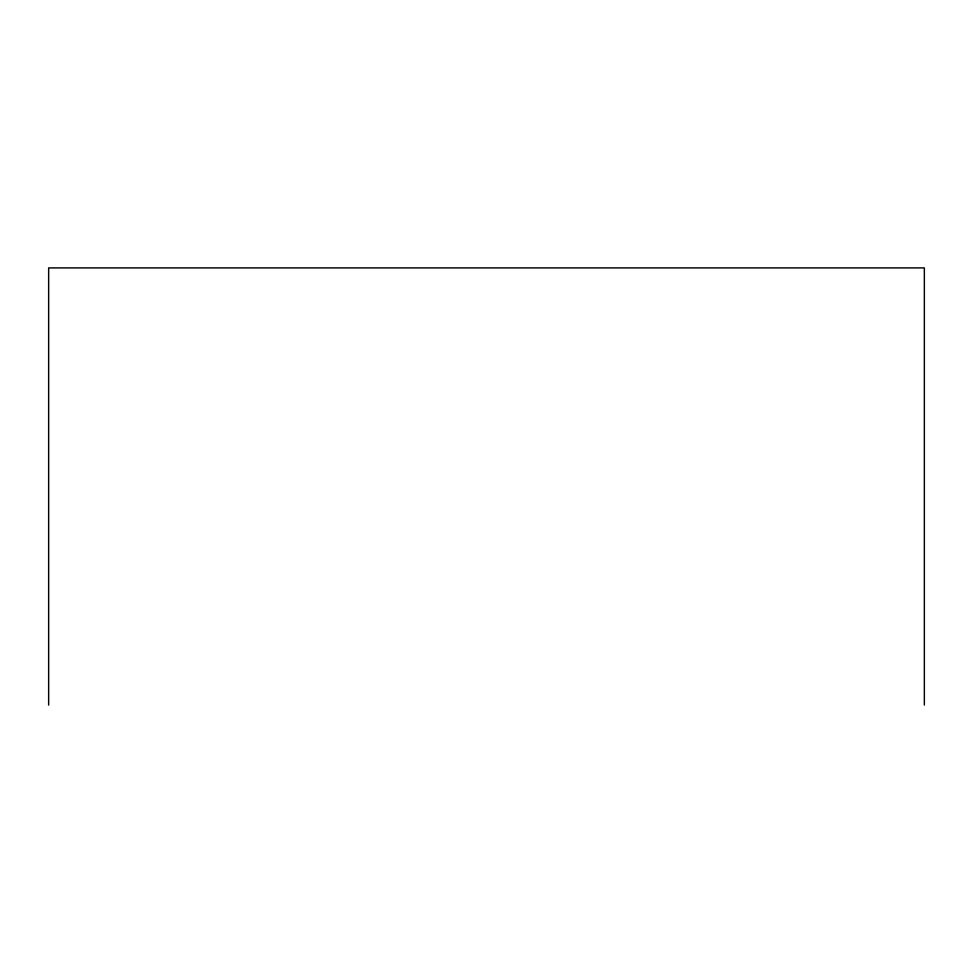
<?xml version="1.0" encoding="UTF-8"?>
<svg xmlns="http://www.w3.org/2000/svg" width="973" height="973" viewBox="0 0 973 973"><rect width="100%" height="100%" fill="white"/><g stroke="black" fill="none" stroke-linecap="round" stroke-linejoin="round"><path stroke-width="1.46" d="M924.35 705.097L924.35 267.903L48.65 267.903L48.65 705.097"/></g></svg>
